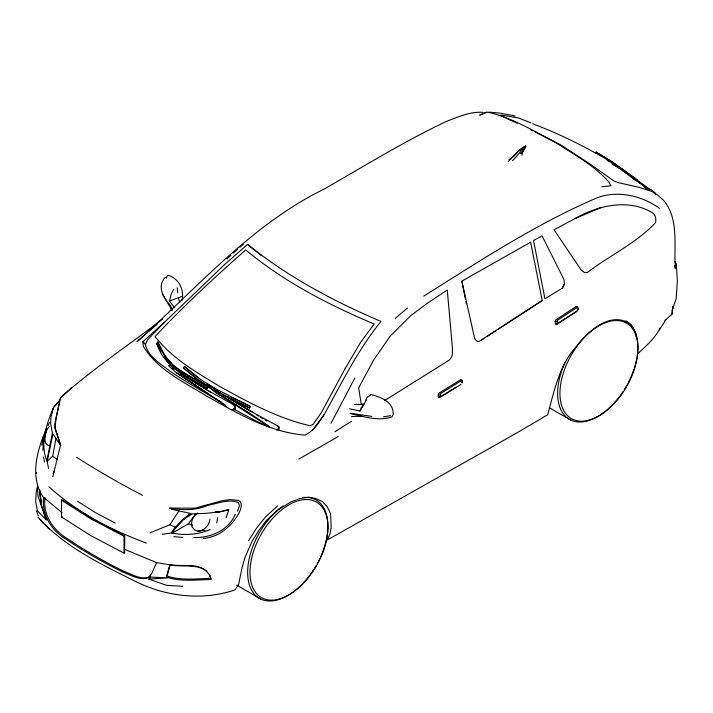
<?xml version="1.0" encoding="UTF-8"?>
<svg xmlns="http://www.w3.org/2000/svg" width="713" height="713" viewBox="0 0 713 713"><rect width="100%" height="100%" fill="white"/><g stroke="black" fill="none" stroke-linecap="round" stroke-linejoin="round"><path stroke-width="1.07" d="M46.719 427.845C37.727 448.709 29.269 475.669 42.744 496.346M182.056 300.28C184.373 289.353 178.91 278.738 168.206 275.263L166.931 276.332L166.307 278.088M672.029 314.228L672.787 306.688L672.029 314.228L664.837 320.52M564.429 284.086L563.992 279.63L542.058 235.86L533.556 240.575L544.928 298.818L562.379 288.132L564.429 284.086L562.379 288.132M51.06 414.583L50.668 423.522L52.397 433.174L46.862 460.75C39.803 444.092 46.47 424.057 53.19 408.255L51.318 415.037L53.19 408.255M42.86 450.366L43.243 443.655L46.06 432.212M522.005 155.167L522.166 152.725L523.431 150.398M52.851 476.739L60.498 445.269L52.887 433.78L47.183 461.338L48.573 468.601M278.516 426.374L279.139 427.247L278.863 429.992L278.239 429.119L278.516 426.374C254.47 413.406 230.041 400.153 207.59 384.352L206.618 385.537L216.012 392.587L268.908 426.606M166.985 576.051C180.656 580.703 196.556 578.733 210.986 578.368L210.834 579.5C196.396 579.856 180.496 581.835 166.833 577.182L166.789 575.248L169.926 564.678M232.099 409.868L234.363 408.228L234.782 405.51C212.634 392.872 189.195 381.099 169.551 364.566L168.562 365.733L176.459 372.792L224.711 405.1M233.659 410.287L235.121 409.173L235.531 406.455L234.782 405.51M55.935 418.772L55.07 428.611L60.667 445.473L54.946 427.345L54.758 424.155L60.623 397.613C92.565 368.951 128.563 345.252 162.546 319.121M47.183 461.338L52.709 456.231L56.033 438.156M216.752 522.807L217.75 517.478M41.817 445.117L43.555 436.561M56.122 417.693L59.313 402.765M461.088 384.36L440.777 396.847L440.322 396.535L440.652 393.496L460.972 380.894L462.158 381.669L462.202 383.05L461.757 380.091L460.518 379.779L439.458 392.818L438.272 394.547L438.361 397.016L439.618 397.31L456.097 387.23M557.994 323.64L557.37 323.239L557.611 320.164L576.942 307.472L578.118 308.23L578.261 309.647L577.307 311.046L556.8 324.201L555.427 323.854L555.142 321.287L556.283 319.54L576.282 306.438L577.557 306.75L578.118 308.23M174.667 307.731L169.453 301.029L171.236 294.041L173.865 289.077M209.898 519.403C209.15 525.428 204.248 530.935 197.964 531.096L194.408 529.902L192.1 526.969C190.469 521.711 193.071 515.668 197.813 512.995M210.834 579.5C207.02 561.104 183.081 567.967 170.059 564.856L166.833 577.182M612.476 163.42L623.732 170.612L649.213 189.631L649.053 190.166L623.358 170.14L612.039 163.669L632.529 177.198M59.402 400.938L60.623 397.613M226.235 517.602L228.828 509.661L219.506 511.836L206.244 513.342L192.171 513.877L183.66 519.501L175.309 528.529L172.252 533.137C184.943 535.597 198.223 534.714 210.175 529.581M636.932 179.738L611.54 161.441L596.059 152.047L612.485 162.109L637.609 180.175L636.807 180.772L636.121 180.336L636.932 179.738L637.609 180.175M349.584 408.799L360.065 411.071L361.135 407.836L363.282 405.537M672.154 310.565L676.156 298.533L677.35 281.065L676.343 264.131L674.837 261.359M637.44 353.978C645.862 346.215 655.006 338.425 660.06 328.016M170.059 564.856L156.637 562.673L151.593 573.698L148.144 577.797C139.57 580.676 130.978 575.052 123.206 572.227C103.43 562.539 84.223 551.541 65.988 539.197C51.336 530.525 41.586 514.804 43.636 497.424L42.833 496.711M36.131 473.468L36.568 472.416M53.136 473.815L54.42 470.74M365.341 401.169L367.017 397.337L371.339 394.592C381.286 397.248 393.745 401.989 393.184 414.467L391.892 416.945C378.22 421.463 364.396 416.722 350.992 413.683M48.127 425.447L49.402 422.64M366.224 400.136L360.065 411.071M221.698 402.453C204.355 392.346 186.842 382.516 170.175 371.295C160.728 363.71 148.349 357.24 145.407 344.459L147.662 339.736L164.382 322.329L225.246 263.962L247.563 244.381C287.589 276.751 333.737 301.341 381 321.42C357.935 349.789 341.839 382.801 324.183 414.592C318.8 422.301 313.845 431.338 304.727 435.126C268.846 432.123 236.725 412.863 205.914 395.67C183.499 381.856 157.216 369.548 143.268 346.188L142.912 341.705L164.382 322.329M237.518 511.168L239.47 505.767L238.507 502.594C228.695 498.53 217.625 503.663 207.822 505.285C195.781 510.882 181.895 510.143 169.15 508.102L194.952 508.173L222.554 500.606L230.263 499.608L238.748 500.455L240.566 502.05C242.349 506.007 240.343 510.294 238.57 513.859C231.155 526.702 218.695 537.326 203.419 538.413M330.957 423.424L354.878 377.997M595.373 153.331L596.059 152.047M150.06 532.861L169.917 524.706L178.954 510.784M524.305 148.892L525.748 146.067C518.556 148.589 515.107 155.969 508.886 159.846M659.427 329.896L665.897 319.709M248.463 540.81L256.502 528.253L265.138 517.335L277.375 506.078M162.35 534.287L171.263 532.976L174.275 528.36L182.742 519.358L191.013 513.52L171.298 509.242L173.411 509.082M235.299 514.474C228.035 530.606 210.816 537.941 193.891 537.557M49.144 426.597C45.48 431.169 43.618 437.613 45.792 443.245L47.869 445.295L50.641 445.295M512.504 160.781L525.748 146.067L520.107 150.113M521.863 153.286L525.65 146.673L524.26 147.956M324.183 414.592L312.579 430.278M183.375 367.944L198.49 380.127L209.435 387.123L197.697 379.717L183.375 367.944L184.489 366.5L199.515 378.692M216.039 390.982L248.873 407.631L249.906 406.196L250.584 406.588L249.55 408.023L227.349 396.909M172.252 533.137L188.357 523.841L195.077 514.661L196.833 513.369M369.815 395.697L370.502 394.77M157.867 341.999L157.716 341.982C164.97 365.136 188.161 375.573 207.679 386.535L208.374 386.945L207.314 388.362L206.618 387.952C187.359 376.553 163.785 366.758 156.655 343.399L157.867 341.999L164.97 355.725L171.093 362.953M206.618 387.952L207.679 386.535M184.177 519.073L190.407 513.458M55.106 405.724L58.003 402.417L53.573 407.462L58.76 401.107M520.543 153.678L523.877 150.087L525.748 146.067L518.476 151.459L508.173 161.646M148.776 579.081L150.88 577.102L167.662 577.878L148.776 579.081L166.494 585.311L182.742 586.327M150.693 575.819L149.302 577.12C140.728 579.999 132.137 574.375 124.365 571.559C104.588 561.871 85.382 550.873 67.147 538.529C52.985 529.964 42.655 514.724 45.035 497.594M70.685 388.505L71.71 387.551L60.391 398.023M227.01 258.81L231.012 255.174M233.401 252.999L237.402 249.363M146.931 332.989L136.985 341.705C197.046 288.168 250.744 224.978 324.272 188.99C364.388 166.013 403.816 141.646 445.607 121.763C457.586 117.164 469.867 111.424 483.031 112.342M148.589 331.545L157.038 324.424M395.118 318.533L407.56 307.971M239.862 247.259L243.186 244.506M171.263 532.976L172.974 531.595M276.76 430.251L278.239 429.119M165.692 277.188L164.569 277.981C155.737 289.282 166.619 300.503 172.047 310.11M423.754 296.127C480.232 260.726 536.479 223.552 597.993 197.465C618.438 190.139 642.306 195.941 659.48 208.285M480.936 340.493L483.717 338.675M487.434 336.26L495.793 330.814M498.574 328.996L542.21 300.565L530.632 242.179L461.837 281.118L465.464 299.451M556.8 324.201L576.772 311.224L577.824 309.38L578.261 309.647M542.21 300.565L479.1 341.411L477.255 341.402L474.733 338.871L461.837 281.118M334.834 431.837L351.562 421.231M384.503 400.608L449.413 360.012L451.213 357.596L452.274 355.11L452.47 348.416L447.265 290.004L426.882 303.578L410.563 315.823L390.073 336.322L373.621 360.074L358.648 387.89L361.277 404.298M613.118 163.669L612.69 163.919L616.201 166.387M338.22 436.588L298.792 459.092M61.487 500.152L62.191 499.742L91.924 518.672L124.713 535.837L124.713 552.673L124 553.074L91.219 535.909L61.487 516.978L61.487 500.152L91.219 519.073L124 536.247L124.713 535.837M61.487 516.978L62.191 516.577M574.91 218.633L554.054 229.764L581.05 269.844L584.642 272.651L587.102 272.607C609.463 255.619 636.156 243.213 655.514 222.741C656.236 219.568 655.702 216.128 653.625 213.552C629.57 198.08 598.225 205.121 574.91 218.633L601.264 207.421M486.578 112.262L479.849 115.016L486.578 112.262L488.102 112.271C511.56 117.583 532.272 130.229 553.413 141.147C572.655 153.687 593.59 164.632 608.947 182.145L610.889 185.772L602.022 186.681M169.453 301.029L182.189 296.332M215.246 511.622L219.506 511.836L215.406 511.551M555.427 323.854L557.37 323.239M438.361 397.016L440.322 396.535M219.221 511.97L228.828 509.661M383.549 416.802L390.546 415.688M358.051 416.33L360.118 416.089M184.489 366.5L198.731 378.282L214.729 388.335M357.962 404.521L364.191 404.084M351.518 416.579L361.25 416.089M197.964 531.096L201.03 530.953M202.055 530.329L205.103 530.32M354.388 404.458L362.935 404.734M489.082 112.137L499.866 113.117L515.009 115.925M169.498 564.509C181.663 567.2 196.717 562.227 206.815 571.371M173.856 536.639L182.893 537.468M207.59 384.352L208.659 384.459L218.026 391.036M206.618 385.537L207.688 385.644M349.976 413.192L371.919 416.419M156.655 343.399L160.871 351.259M169.551 364.566L172.296 366.134M555.142 321.287L557.218 321.866M188.357 523.841L192.572 525.098M438.272 394.547L440.277 395.207M535.08 124.686C560.757 134.49 585.409 146.851 609.071 160.817M146.352 543.039C111.059 530.062 76.959 512.157 48.947 486.81M506.328 118.287L517.148 123.18M156.637 562.673L124.347 549.206M532.727 123.688L534.295 124.356M268.4 426.579L257.384 421.65L233.757 409.146M213.276 390.439L215.29 391.366L198.49 380.127M233.882 405.697L235.531 406.455M223.998 395.394L229.844 398.095M169.917 524.706L175.425 527.29M505.339 117.877L501.774 116.201L500.82 115.007L518.52 117.966L530.873 122.805M556.283 319.54L557.611 320.164M607.084 160.47L610.952 162.323L616.317 166.281M230.709 396.865L249.906 406.196M250.584 406.588L214.114 388.024M530.855 129.828L532.834 130.835M534.812 131.834L561.559 145.381L590.48 164.329L613.848 180.986L618.287 182.644L639.427 187.421L653.928 192.136L655.915 194.711L651.058 190.05L613.777 163.651M142.573 495.348C120.105 483.619 98.029 471.017 76.701 457.318M115.265 523.092L95.961 512.914L77.423 501.248M207.314 388.362L184.016 375.27M178.642 370.136L208.374 386.945M179.409 372.632L181.254 373.683M248.873 407.631L249.55 408.023M648.616 189.293L649.213 189.631M549.563 407.845L570.65 420.019M256.52 414.913L258.445 416.027M260.361 417.132L263.249 418.789M265.174 419.895L267.099 421M236.698 585.15L260.664 598.991M227.5 396.811L252.108 411.82M216.012 392.587L250.218 413.558L268.293 425.723L269.264 427.105M175.603 367.551L191.663 377.444M229.265 398.059L249.862 410.946M643.928 186.958L648.456 189.818M176.459 372.792L224.836 404.752L226.137 406.802M218 393.113L219.818 394.298M221.636 395.483L225.281 397.854M227.108 399.039L230.745 401.41M232.572 402.595L250.789 414.44M178.687 371.758L201.619 386.651M203.455 387.845L207.118 390.225M208.954 391.419L210.79 392.605M277.722 426.312L279.139 427.247M633.189 178.562L641.121 183.82M646.441 188.384L649.053 190.166M180.282 374.619L208.856 394.307M52.709 456.231L56.987 459.279M622.707 170.728L626.201 173.366M628.813 175.336L632.306 177.974M62.076 512.736L43.636 497.424M247.563 244.381L261.172 255.45M633.108 178.642L634.704 179.979M651.539 189.943L663.678 200.353C679.329 219.346 673.633 245.753 675.318 268.525L674.819 265.521M172.083 367.961L173.66 369.334M46.265 519.893L37.415 510.784L35.65 501.408L36.22 491.943L37.45 486.729L38.012 496.203L46.265 519.893L41.327 504.929L39.946 490.687M39.42 518.752C65.694 547.584 102.03 564.705 136.441 581.861C166.771 596.79 202.795 600.792 235.058 589.918L238.721 584.107L241.903 568.225L245.183 556.862L252.268 540.837L259.069 530.124L266.43 520.41L278.23 509.777L290.859 501.961L299.915 498.547L308.791 497.184L315.529 498.423L322.615 501.694L327.258 506.809L330.574 513.422L331.162 527.468L330.012 533.805L327.276 540.026L516.257 433.237L547.673 414.788C554.268 390.751 559.188 365.288 576.594 346.179C588.359 330.672 611.701 309.888 631.237 324.834L635.443 332.695L636.513 337.953M37.976 517.255L49.072 529.073M142.912 341.705L145.407 344.459M174.542 368.969L163.91 357.142L170.033 364.37M164.115 355.27L171.45 363.585M172.92 365.243L175.853 368.576L173.134 365.359M168.42 302.98L171.075 306.296M234.363 408.228L235.121 409.173M165.363 298.765L167.154 301.305M576.282 306.438L576.942 307.472M162.306 293.961L164.275 297.125M460.518 379.779L460.972 380.894M36.443 510.945L38.306 515.829M209.782 574.767L210.683 577.468M171.699 308.176L172.323 310.066M41.737 502.13L39.883 496.061L39.5 489.742M178.366 297.588L179.774 302.562M43.226 456.837L44.652 462.042M461.757 380.091L462.158 381.669M465.892 301.599L466.32 303.756M177.198 287.749L177.724 292.856M171.129 307.339L171.289 310.485M124 536.247L124 553.074M302.767 497.531A56.755 32.771 -60 0 1 326.964 536.586M326.777 537.638A56.755 32.771 -60 0 1 320.485 557.147M320.039 558.119A56.755 32.771 -60 0 1 317.107 563.876M316.037 565.765A56.755 32.771 -60 0 1 314.371 568.528M313.8 569.437A56.755 32.771 -60 0 1 250.985 588.929A56.755 32.771 -60 0 1 283.106 505.847M625.756 320.823A56.755 32.771 -60 0 1 634.579 330.476M634.98 331.358A56.755 32.771 -60 0 1 637.128 356.571M636.95 357.614A56.755 32.771 -60 0 1 634.294 368.336M633.964 369.325A56.755 32.771 -60 0 1 630.034 379.147M629.57 380.109A56.755 32.771 -60 0 1 628.616 382.034M627.618 383.959A56.755 32.771 -60 0 1 624.365 389.565M623.198 391.375A56.755 32.771 -60 0 1 570.373 419.886A56.755 32.771 -60 0 1 565.061 362.222M345.27 368.318L321.287 412.729L313.132 424.351L309.968 425.688C277.829 418.442 248.561 402.266 219.916 386.562C196.743 372.453 171.851 358.443 155.077 336.5C183.544 306.144 214.444 277.517 245.718 249.915C283.997 281.822 328.461 304.736 374.191 324.014L360.796 342.071L345.27 368.318M292.669 592.476A55.115 31.818 -60 0 0 320.663 505.392A55.115 31.818 -60 0 0 253.48 551.648A55.115 31.818 -60 0 0 292.669 592.476M602.663 413.504A55.115 31.818 -60 0 0 630.657 326.42A55.115 31.818 -60 0 0 563.466 372.676A55.115 31.818 -60 0 0 602.663 413.504"/></g></svg>
